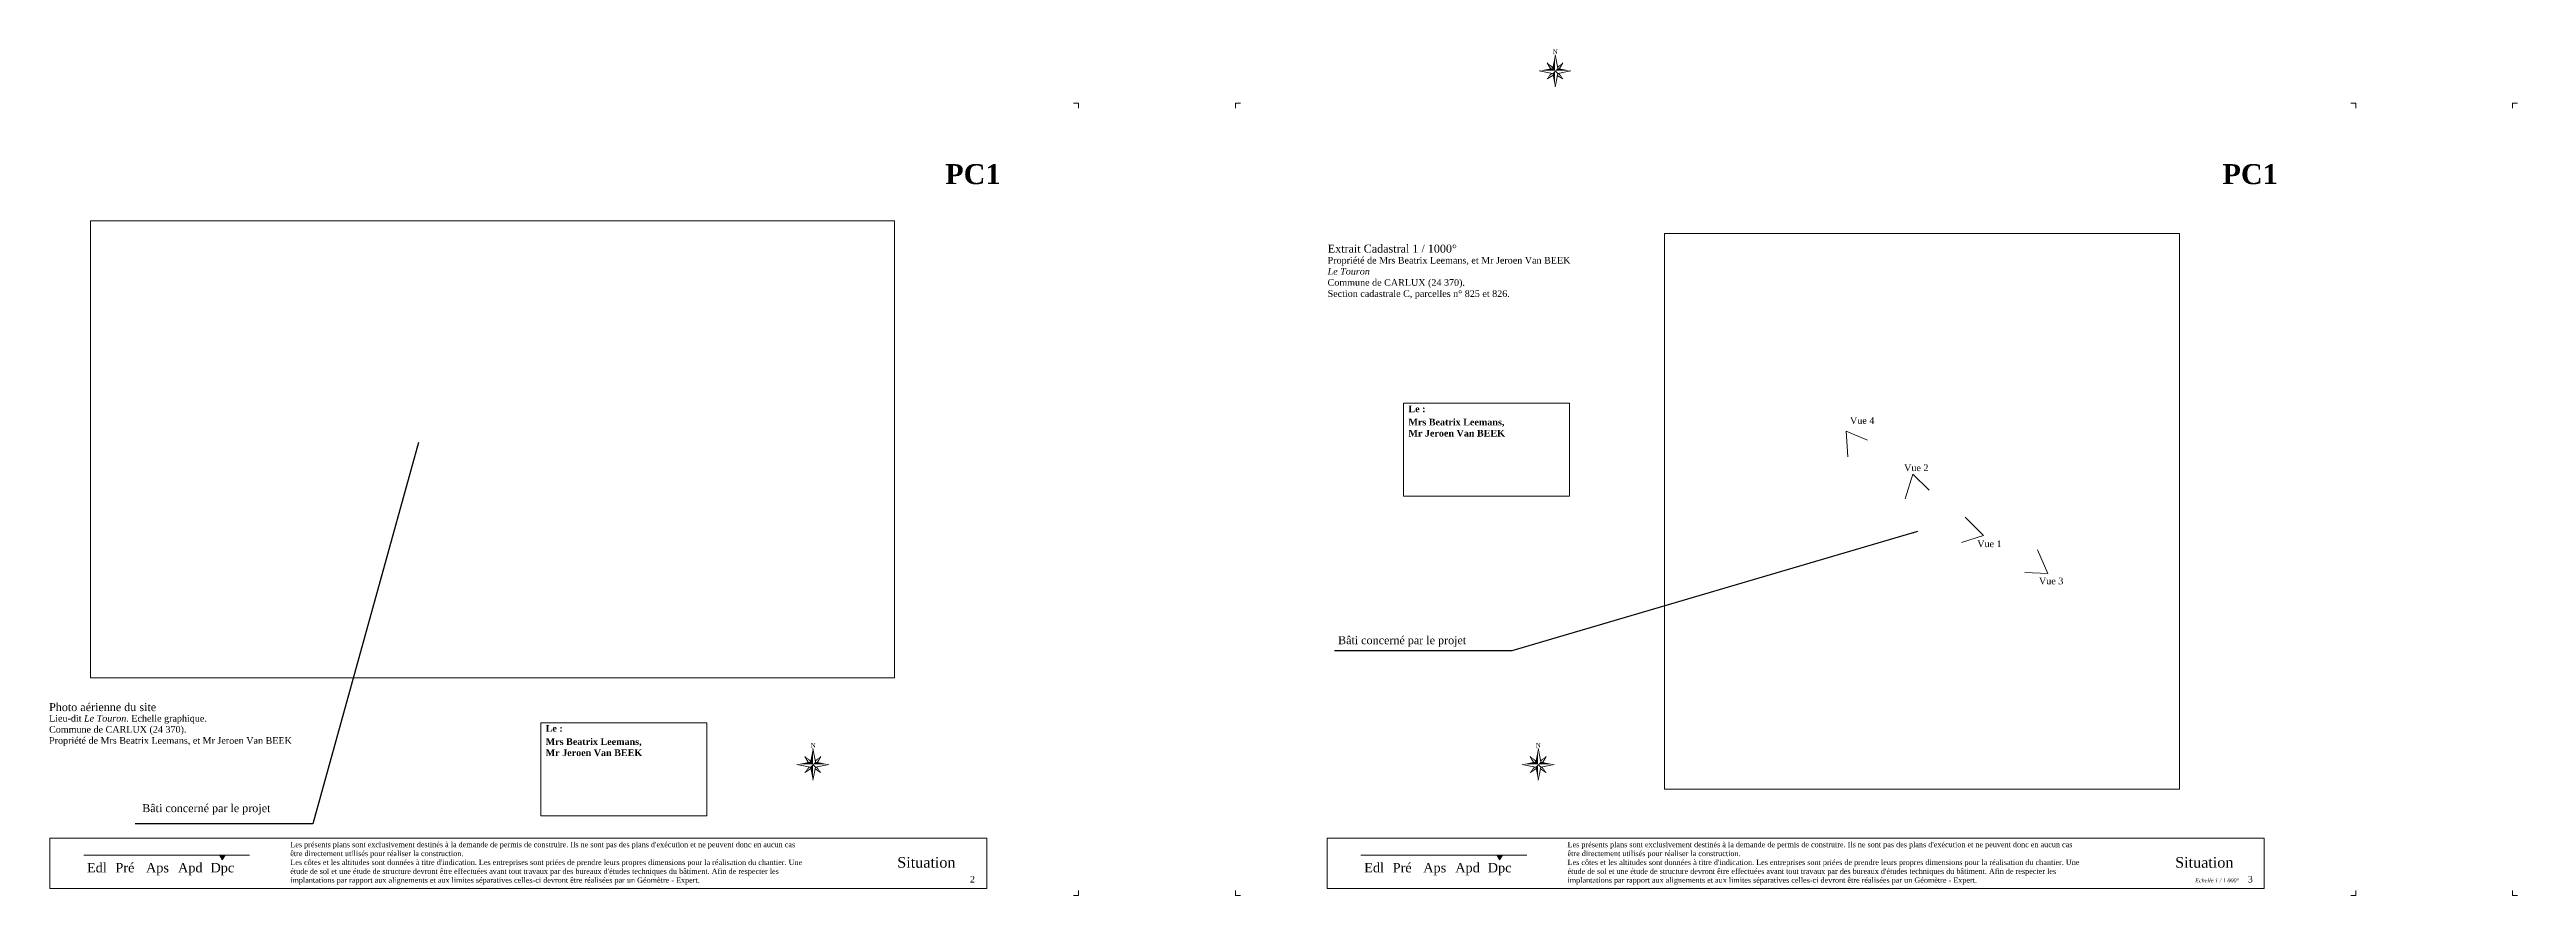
# Model space of a CAD drawing. Header units: millimetres. Extents: x -17502 to -16646, y 1856 to 2034.
# Drawn here: x -17403.3 to -17310.7, y 1855.9 to 1887.6 of the extents above; entities that cross this region are included whole.
import ezdxf

# ---------------------------------------------------------------- set-up
doc = ezdxf.new("R2010")
doc.units = ezdxf.units.MM
doc.layers.get('0').update_dxf_attribs({"lineweight": 9})
doc.layers.get('Defpoints').update_dxf_attribs({"lineweight": 9})
doc.layers.add('TEXTE', color=7, linetype='Continuous', lineweight=9)
doc.styles.get("Standard").update_dxf_attribs({"font": 'times.ttf'})
doc.dimstyles.get("Standard").update_dxf_attribs({"dimtxt": 0.18, "dimasz": 0.18, "dimexe": 0.18, "dimexo": 0.0625, "dimgap": 0.09, "dimtad": 0, "dimtih": 1, "dimtoh": 1, "dimzin": 0, "dimdsep": 46, "dimtxsty": 'Standard', "dimcen": 0.09, "dimadec": 0, "dimazin": 0, "dimtfac": 1, "dimtofl": 0, "dimtmove": 0, "dimatfit": 3, "dimfxl": 1, "dimtolj": 1, "dimtzin": 0, "dimarcsym": 0})
picture_1 = doc.add_image_def('image2.jpg', size_in_pixel=(1439, 818))
picture_2 = doc.add_image_def('image3.jpg', size_in_pixel=(2280, 2460))

# ---------------------------------------------------------------- blocks, each defined once
blk = doc.blocks.new('A$C421D22C3')
for p, q in [((0.522, 1.045), (0.61, 0.61)), ((0, 0.522), (0.435, 0.435)), ((0.261, 0.784), (0.373, 0.597)), ((0.261, 0.261), (0.448, 0.373)), ((0.784, 0.261), (0.597, 0.373)), ((0.61, 0.435), (1.045, 0.522)), ((0.784, 0.784), (0.672, 0.597))]:
    blk.add_line(p, q)
blk.add_lwpolyline([(0.522, 0), (0.61, 0.435), (0.522, 0.522)])
for points in [[(0.522, 0.522), (0.522, 0.522), (0.522, 1.045), (0.435, 0.61)], [(0, 0.522), (0.435, 0.61), (0.522, 0.522)], [(0.261, 0.784), (0.435, 0.61), (0.446, 0.661)], [(0.261, 0.261), (0.435, 0.435), (0.384, 0.446)], [(0.522, 0.522), (0.522, 0), (0.435, 0.435)], [(0.522, 0.522), (1.045, 0.522), (0.61, 0.61)], [(0.784, 0.784), (0.61, 0.61), (0.599, 0.661)], [(0.784, 0.261), (0.61, 0.435), (0.661, 0.446)]]:
    blk.add_solid(points)
at = {"layer": 'TEXTE', "lineweight": 9, "ltscale": 10, "insert": (0.53, 1.153), "char_height": 0.15, "width": 0.18381, "attachment_point": 5}
blk.add_mtext('{\\fTimes New Roman|b0|i0|c0|p18;N}', dxfattribs=at)

msp = doc.modelspace()

# ---------------------------------------------------------------- hatches: boundary and pattern name
at = {"lineweight": 9}
for points in [[(-17396.897, 1857.44), (-17396.689, 1857.44), (-17396.793, 1857.263)], [(-17349.014, 1857.44), (-17348.805, 1857.44), (-17348.91, 1857.263)]]:
    msp.add_hatch(color=5, dxfattribs=at).paths.add_polyline_path(points)

# ---------------------------------------------------------------- linework, layer by layer
for points in [[(-17352.514, 1874.381), (-17346.29, 1874.381), (-17346.29, 1870.893), (-17352.514, 1870.893)], [(-17384.858, 1862.403), (-17378.634, 1862.403), (-17378.634, 1858.915), (-17384.858, 1858.915)], [(-17403.261, 1858.074), (-17368.134, 1858.074), (-17368.134, 1856.197), (-17403.261, 1856.197)], [(-17355.378, 1858.074), (-17320.25, 1858.074), (-17320.25, 1856.197), (-17355.378, 1856.197)]]:
    msp.add_lwpolyline(points, close=True, dxfattribs=at)
at = {"color": 1, "lineweight": 9}
for points in [[(-17335.858, 1872.372), (-17335.912, 1873.337), (-17335.118, 1872.994)], [(-17333.71, 1870.802), (-17333.423, 1871.725), (-17332.799, 1871.126)], [(-17331.452, 1870.111), (-17330.772, 1869.424), (-17331.594, 1869.155)], [(-17328.746, 1868.882), (-17328.35, 1868), (-17329.215, 1868.036)]]:
    msp.add_lwpolyline(points, dxfattribs=at)
at = {"color": 5, "lineweight": 9}
for points in [[(-17401.99, 1857.44), (-17395.769, 1857.44)], [(-17354.106, 1857.44), (-17347.885, 1857.44)]]:
    msp.add_lwpolyline(points, dxfattribs=at)
for points in [[(-17396.897, 1857.44), (-17396.689, 1857.44), (-17396.793, 1857.263), (-17396.897, 1857.44)], [(-17349.014, 1857.44), (-17348.805, 1857.44), (-17348.91, 1857.263), (-17349.014, 1857.44)]]:
    msp.add_lwpolyline(points, close=True, dxfattribs=at)
at = {"layer": 'Defpoints', "lineweight": 9}
for points in [[(-17364.884, 1885.625), (-17364.697, 1885.625), (-17364.697, 1885.438)], [(-17358.814, 1885.438), (-17358.814, 1885.625), (-17358.627, 1885.625)], [(-17317, 1885.625), (-17316.814, 1885.625), (-17316.814, 1885.438)], [(-17310.93, 1885.438), (-17310.93, 1885.625), (-17310.744, 1885.625)], [(-17364.697, 1856.111), (-17364.697, 1855.925), (-17364.884, 1855.925)], [(-17358.627, 1855.925), (-17358.814, 1855.925), (-17358.814, 1856.111)], [(-17316.814, 1856.111), (-17316.814, 1855.925), (-17317, 1855.925)], [(-17310.744, 1855.925), (-17310.93, 1855.925), (-17310.93, 1856.111)]]:
    msp.add_lwpolyline(points, dxfattribs=at)
for p in [(-17364.697, 1885.625), (-17364.697, 1885.625), (-17358.814, 1885.625), (-17316.814, 1885.625), (-17316.814, 1885.625), (-17310.93, 1885.625), (-17364.697, 1855.925), (-17364.697, 1855.925), (-17364.697, 1855.925), (-17358.814, 1855.925), (-17358.814, 1855.925), (-17358.814, 1855.925), (-17358.814, 1855.925), (-17316.814, 1855.925), (-17316.814, 1855.925), (-17316.814, 1855.925), (-17310.93, 1855.925), (-17310.93, 1855.925), (-17310.93, 1855.925), (-17310.93, 1855.925)]:
    msp.add_point(p, dxfattribs=at)

# ---------------------------------------------------------------- block references
at = {"lineweight": 9}
for p, xscale, yscale, zscale in [((-17347.425, 1886.247), 1.138729429396335, 1.138729429396335, 1.138729429396335), ((-17375.249, 1860.248), 1.138729429398447, 1.138729429398447, 1.138729429398447), ((-17348.059, 1860.248), 1.138729429398447, 1.138729429398447, 1.138729429398447)]:
    msp.add_blockref('A$C421D22C3', p, dxfattribs=dict(at, xscale=xscale, yscale=yscale, zscale=zscale))

# ---------------------------------------------------------------- texts
at = {"color": 5, "lineweight": 9, "char_height": 0.75, "width": 38.0193, "attachment_point": 1}
for insert in [(-17369.693, 1883.344), (-17321.81, 1883.344)]:
    msp.add_mtext('{\\fTimes New Roman|b1|i0|c0|p18;PC1}', dxfattribs=dict(at, insert=insert))
at = {"lineweight": 9, "attachment_point": 1}
for s, insert, char_height, width in [('\\A1;Extrait Cadastral 1 / 1000°', (-17355.35, 1880.326), 0.3, 21.0239), ('Propriété de Mrs Beatrix Leemans, et Mr Jeroen Van BEEK\\P{\\fTimes New Roman|b0|i1|c0|p18;Le Touron\\P\\A1;\\fTimes New Roman|b0|i0|c0|p18;Commune de }CARLUX (24 370).\\PSection cadastrale C, parcelles n° 825 et 826.', (-17355.357, 1879.866), 0.25, 21.0239), ('{\\fTimes New Roman|b1|i0|c0|p18;Le : }', (-17352.327, 1874.295), 0.25, 12.6731), ('{\\fTimes New Roman|b1|i0|c0|p18;Mrs Beatrix Leemans, \\PMr Jeroen Van BEEK}', (-17352.327, 1873.8), 0.25, 12.6731), ('{\\C1;Vue 4}', (-17335.772, 1873.858), 0.25, 21.0239), ('{\\C1;Vue 2}', (-17333.744, 1872.087), 0.25, 21.0239), ('{\\C1;Vue 1}', (-17331.001, 1869.237), 0.25, 21.0239), ('{\\C1;Vue 3}', (-17328.688, 1867.844), 0.25, 21.0239), ('Bâti concerné par le projet', (-17354.966, 1865.649), 0.3, 21.0239), ('\\A1;Lieu-dit {\\fTimes New Roman|b0|i1|c0|p18;Le Touron}. Echelle graphique.\\PCommune de {\\A0;CARLUX (24 370).\\PPropriété de Mrs Beatrix Leemans, et Mr Jeroen Van BEEK}', (-17403.288, 1862.698), 0.25, 21.0239), ('Photo aérienne du site', (-17403.288, 1863.141), 0.3, 21.0239), ('{\\fTimes New Roman|b1|i0|c0|p18;Le : }', (-17384.671, 1862.317), 0.25, 12.6731), ('{\\fTimes New Roman|b1|i0|c0|p18;Mrs Beatrix Leemans, \\PMr Jeroen Van BEEK}', (-17384.671, 1861.822), 0.25, 12.6731), ('Bâti concerné par le projet', (-17399.796, 1859.354), 0.3, 21.0239), ('Edl', (-17401.868, 1857.149), 0.3535, 1.3673), ('Pré', (-17400.802, 1857.149), 0.3535, 1.3673), ('Aps', (-17399.654, 1857.149), 0.3535, 1.3673), ('Apd', (-17398.454, 1857.149), 0.3535, 1.3673), ("{\\fTimes New Roman|b0|i0|c0|p18;Les présents plans sont exclusivement destinés à la demande de permis de construire. Ils ne sont pas des plans d'exécution et ne peuvent donc en aucun cas être directement utilisés pour réaliser la construction.\\PLes côtes et les altitudes sont données à titre d'indication. Les entreprises sont priées de prendre leurs propres dimensions pour la réalisation du chantier. Une étude de sol et une étude de structure devront être effectuées avant tout travaux par des bureaux d'études techniques du bâtiment. Afin de respecter les implantations par rapport aux alignements et aux limites séparatives celles-ci devront être réalisées par un Géomètre - Expert. }", (-17394.245, 1857.939), 0.2, 19.06449), ('Situation', (-17371.489, 1857.371), 0.4, 21.0239), ('Edl', (-17353.984, 1857.149), 0.3535, 1.3673), ('Pré', (-17352.918, 1857.149), 0.3535, 1.3673), ('Aps', (-17351.77, 1857.149), 0.3535, 1.3673), ('Apd', (-17350.57, 1857.149), 0.3535, 1.3673), ("{\\fTimes New Roman|b0|i0|c0|p18;Les présents plans sont exclusivement destinés à la demande de permis de construire. Ils ne sont pas des plans d'exécution et ne peuvent donc en aucun cas être directement utilisés pour réaliser la construction.\\PLes côtes et les altitudes sont données à titre d'indication. Les entreprises sont priées de prendre leurs propres dimensions pour la réalisation du chantier. Une étude de sol et une étude de structure devront être effectuées avant tout travaux par des bureaux d'études techniques du bâtiment. Afin de respecter les implantations par rapport aux alignements et aux limites séparatives celles-ci devront être réalisées par un Géomètre - Expert. }", (-17346.361, 1857.939), 0.2, 19.06449), ('Situation', (-17323.581, 1857.371), 0.4, 21.0239), ('2', (-17368.764, 1856.663), 0.247, 2.42095), ('{\\fTimes New Roman|b0|i1|c0|p18;Echelle 1 / 1 000°}', (-17322.833, 1856.569), 0.15, 3.33828), ('3', (-17320.857, 1856.663), 0.247, 2.42095)]:
    msp.add_mtext(s, dxfattribs=dict(at, insert=insert, char_height=char_height, width=width))
at = {"color": 16, "lineweight": 9, "char_height": 0.3535, "width": 1.3673, "attachment_point": 1}
for insert in [(-17397.237, 1857.149), (-17349.353, 1857.149)]:
    msp.add_mtext('{\\C1;Dpc}', dxfattribs=dict(at, insert=insert))

# ---------------------------------------------------------------- pictures from other files: only their frames are drawn
at = {"lineweight": 9}
image = msp.add_image(picture_1, insert=(-17401.741, 1864.088), size_in_units=(30.145, 17.136), dxfattribs=at)
image.dxf.flags = 7
image = msp.add_image(picture_2, insert=(-17342.725, 1859.915), size_in_units=(19.3, 20.824), dxfattribs=at)
image.dxf.flags = 7

# ---------------------------------------------------------------- leaders
for points in [[(-17389.437, 1872.911), (-17393.406, 1858.611), (-17400.055, 1858.611)], [(-17333.243, 1869.574), (-17348.445, 1865.102), (-17355.094, 1865.102)]]:
    msp.add_leader(points, dimstyle='Standard', dxfattribs=at)

doc.saveas('drawing.dxf')
